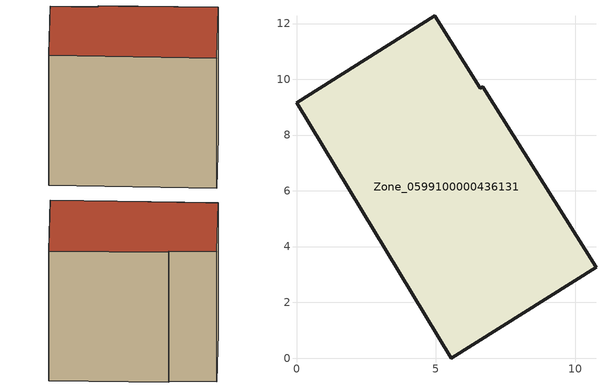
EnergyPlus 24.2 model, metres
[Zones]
Zone_0599100000436131
 floor ground (C_G): 5.55,0 0,9.16 4.95,12.27 6.58,9.68 6.68,9.73 10.74,3.26 z0
 wall outside (C_F): 6.58,9.68 4.95,12.27 0,9.16 5.55,0 10.74,3.26 6.68,9.73 6.58,9.68 z0:9.75
 roof outside (C_R): 10.74,3.26 6.68,9.73 6.58,9.68 4.95,12.27 0,9.16 5.55,0 z9.75
[BUILDING]
Pand.0599100000436131: North Axis=0; Terrain=City; Loads Convergence Tolerance Value=0.04; Temperature Convergence Tolerance Value=0.4; Solar Distribution=FullExterior; Maximum Number of Warmup Days=25; Minimum Number of Warmup Days=1
[Site:Location]
Rotterdam.The.Hague.AP_ZH_NLD Design_Conditions: Latitude=51.96; Longitude=4.45; Time Zone=1; Elevation=-4.5
[SITE:GROUNDTEMPERATURE:BUILDINGSURFACE]
18, 18, 18, 18, 18, 18, 18, 18, 18, 18, 18, 18
[MATERIAL] Thermal Absorptance=0.9; Solar Absorptance=0.7; Visible Absorptance=0.7
Name | Roughness | Thickness | Conductivity | Density | Specific Heat
G.TI.2006-2014 | MediumSmooth | 0.15 | 0.06 | 540 | 1210
F.TI.2006-2014 | Rough | 0.3 | 0.12 | 1920 | 840
R.TI.2006-2014 | MediumRough | 0.2 | 0.08 | 1500 | 1000
[CONSTRUCTION]
C_G: G.TI.2006-2014
C_F: F.TI.2006-2014
C_R: R.TI.2006-2014
[ZONE]
Zone_0599100000436131: Type=1; Multiplier=1; Ceiling Height=Autocalculate; Volume=Autocalculate; Floor Area=autocalculate; Part of Total Floor Area=Yes
[ZONEINFILTRATION:DESIGNFLOWRATE]
Infil_Zone_0599100000436131: Zone or ZoneList or Space or SpaceList=Zone_0599100000436131; Schedule=AlwaysOn; Design Flow Rate Calculation Method=Flow/Area; Flow Rate per Floor Area=0.0015; Constant Term Coefficient=1; Temperature Term Coefficient=0; Velocity Term Coefficient=0; Velocity Squared Term Coefficient=0
[HVACTEMPLATE:ZONE:IDEALLOADSAIRSYSTEM]
Zone_0599100000436131: Maximum Heating Supply Air Temperature=50; Minimum Cooling Supply Air Temperature=13; Maximum Heating Supply Air Humidity Ratio=0.0156; Minimum Cooling Supply Air Humidity Ratio=0.0077; Heating Limit=NoLimit; Cooling Limit=NoLimit; Dehumidification Control Type=ConstantSensibleHeatRatio; Cooling Sensible Heat Ratio=0.7; Dehumidification Setpoint=60; Humidification Control Type=None; Humidification Setpoint=30; Outdoor Air Method=None; Outdoor Air Flow Rate per Person=0.00944; Outdoor Air Flow Rate per Zone Floor Area=0; Outdoor Air Flow Rate per Zone=0; Demand Controlled Ventilation Type=None; Outdoor Air Economizer Type=NoEconomizer; Heat Recovery Type=None; Sensible Heat Recovery Effectiveness=0.7; Latent Heat Recovery Effectiveness=0.65
[ZONECONTROL:THERMOSTAT]
ThermostatControl_Zone_0599100000436131: Zone or ZoneList=Zone_0599100000436131; Control Type Schedule=DualSetpointControlType; Control 1=Thermostat_Zone_0599100000436131; Temperature Difference Between Cutout And Setpoint=0
[THERMOSTATSETPOINT:DUALSETPOINT]
Thermostat_Zone_0599100000436131: Heating Setpoint Temperature Schedule=HeatingSetpoint_Zone_0599100000436131; Cooling Setpoint Temperature Schedule=CoolingSetpoint_Zone_0599100000436131
[SCHEDULE:COMPACT]
HeatingSetpoint_Zone_0599100000436131: Through: 12/31, For: AllDays, Until: 24:00, 21
CoolingSetpoint_Zone_0599100000436131: Through: 12/31, For: AllDays, Until: 24:00, 24
DualSetpointControlType: Through: 12/31, For: AllDays, Until: 24:00, 4
AlwaysOn: Through: 12/31, For: AllDays, Until: 24:00, 1
